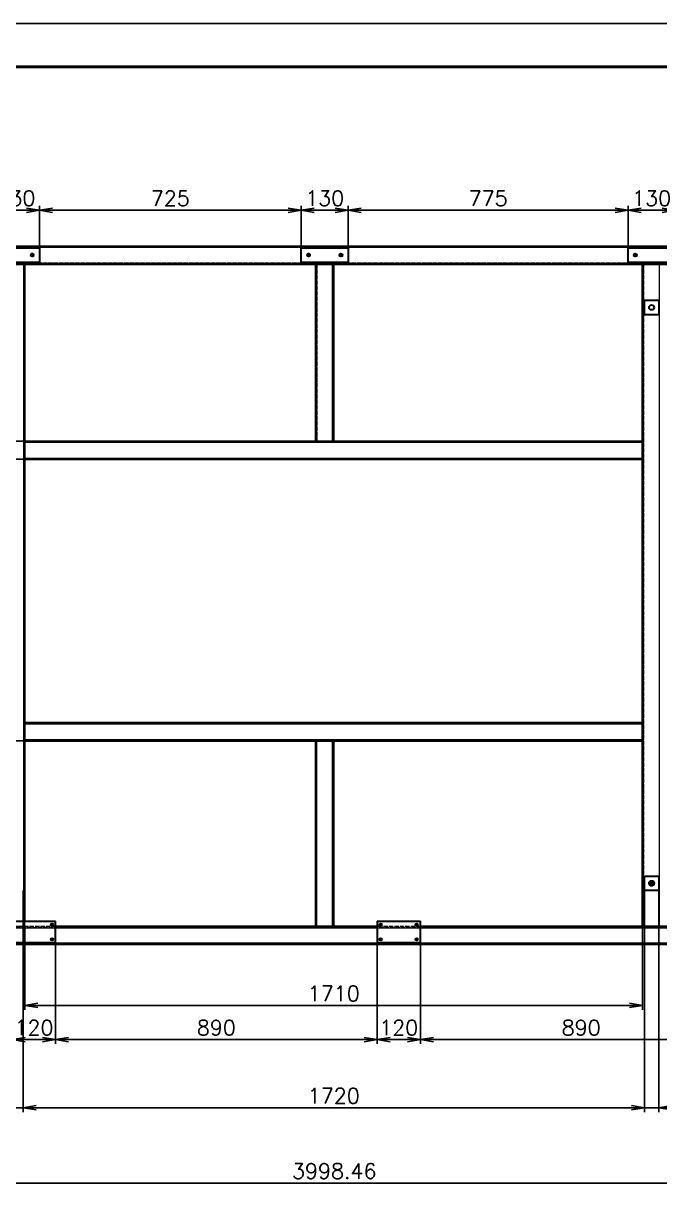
# Model space of a CAD drawing. Header units: millimetres. Extents: x -73083 to 81340, y -6859 to 6812.
# Drawn here: x -7796 to -6035, y -5060 to -1810 of the extents above; entities that cross this region are included whole.
import ezdxf

# ---------------------------------------------------------------- set-up
doc = ezdxf.new("R2010")
doc.units = ezdxf.units.MM
for name, pattern in [('AM_ISO02W050', [7.5, 6, -1.5]), ('AM_ISO08W050', [18, 12, -1.5, 3, -1.5]), ('CENTER-HOKUTO', [23, 20, -1, 1, -1]), ('DASHDOT', [18.5, 12, -3, 0.5, -3]), ('DASHED', [15, 12, -3])]:
    doc.linetypes.add(name, pattern=pattern)
doc.layers.add('A3', color=7, linetype='Continuous', plot=False)
for name, color, linetype, lineweight in [('AM_7', 2, 'AM_ISO08W050', 25), ('AM_HID', 1, 'AM_ISO02W050', 25), ('AM_VIS', 7, 'Continuous', 50)]:
    doc.layers.add(name, color=color, linetype=linetype, lineweight=lineweight)
doc.layers.add('word_dim', color=253, linetype='Continuous')
doc.styles.get("Standard").update_dxf_attribs({"font": 'romans.shx', "bigfont": 'bigfont.shx'})
doc.dimstyles.new('S TANDARD1-12', dxfattribs={"dimscale": 12, "dimtxt": 3.5, "dimasz": 3, "dimexe": 1, "dimexo": 0, "dimgap": 1, "dimtad": 3, "dimdsep": 46, "dimtxsty": 'Standard', "dimblk1": 'OPEN', "dimblk2": 'OPEN', "dimsah": 1, "dimcen": 0, "dimclrd": 256, "dimclre": 256, "dimclrt": 3, "dimadec": 0, "dimazin": 0, "dimtfac": 1, "dimtmove": 0, "dimatfit": 3, "dimldrblk": 'OPEN', "dimfxl": 0, "dimtolj": 1, "dimtzin": 0, "dimarcsym": 0})
doc.dimstyles.new('STANDARD1-12', dxfattribs={"dimscale": 12, "dimtxt": 3.5, "dimasz": 3, "dimexe": 1, "dimexo": 0, "dimgap": 1, "dimtad": 3, "dimdec": 1, "dimdsep": 46, "dimtxsty": 'Standard', "dimblk1": 'OPEN', "dimblk2": 'OPEN', "dimsah": 1, "dimcen": 0, "dimclrd": 256, "dimclre": 256, "dimclrt": 3, "dimadec": 0, "dimazin": 0, "dimtfac": 1, "dimtdec": 1, "dimtmove": 0, "dimatfit": 3, "dimldrblk": 'OPEN', "dimfxl": 0, "dimtolj": 1, "dimtzin": 0, "dimarcsym": 0})

# ---------------------------------------------------------------- blocks, each defined once
blk = doc.blocks.new('_Open')
at = {"color": 0, "lineweight": -2}
for p, q in [((-1, 0.167), (0, 0)), ((-1, -0.167), (0, 0)), ((0, 0), (-1, 0))]:
    blk.add_line(p, q, dxfattribs=at)
blk = doc.blocks.new('*D1194')
at = {"layer": 'DEFPOINTS', "color": 0, "linetype": 'Continuous', "ltscale": 2}
for p in [(-8935.3, -4362), (-4936.8, -4362), (-4936.8, -5022.2)]:
    blk.add_point(p, dxfattribs=at)
at = {"layer": 'word_dim', "linetype": 'Continuous', "lineweight": -2, "ltscale": 2}
for p, q in [((-8935.3, -4362), (-8935.3, -5034.2)), ((-4936.8, -4362), (-4936.8, -5034.2)), ((-8899.3, -5022.2), (-4972.8, -5022.2))]:
    blk.add_line(p, q, dxfattribs=at)
at = {"layer": 'word_dim', "linetype": 'Continuous', "lineweight": -2, "ltscale": 2, "xscale": 36, "yscale": 36, "zscale": 36, "rotation": 180}
blk.add_blockref('_Open', (-8935.3, -5022.2), dxfattribs=at)
at = {"layer": 'word_dim', "linetype": 'Continuous', "lineweight": -2, "ltscale": 2, "xscale": 36, "yscale": 36, "zscale": 36}
blk.add_blockref('_Open', (-4936.8, -5022.2), dxfattribs=at)
at = {"layer": 'word_dim', "color": 3, "linetype": 'Continuous', "ltscale": 2, "insert": (-6935.3, -4989.2), "char_height": 42, "attachment_point": 5}
blk.add_mtext('\\A1;3998.46', dxfattribs=at)
blk = doc.blocks.new('*D1197')
at = {"layer": 'DEFPOINTS', "color": 0, "linetype": 'Continuous', "ltscale": 2}
for p in [(-7791.8, -4312), (-6081.8, -4312), (-6081.8, -4530.2)]:
    blk.add_point(p, dxfattribs=at)
at = {"layer": 'word_dim', "linetype": 'Continuous', "lineweight": -2, "ltscale": 2}
for p, q in [((-7791.8, -4312), (-7791.8, -4542.2)), ((-6081.8, -4312), (-6081.8, -4542.2)), ((-7755.8, -4530.2), (-6117.8, -4530.2))]:
    blk.add_line(p, q, dxfattribs=at)
at = {"layer": 'word_dim', "linetype": 'Continuous', "lineweight": -2, "ltscale": 2, "xscale": 36, "yscale": 36, "zscale": 36, "rotation": 180}
blk.add_blockref('_Open', (-7791.8, -4530.2), dxfattribs=at)
at = {"layer": 'word_dim', "linetype": 'Continuous', "lineweight": -2, "ltscale": 2, "xscale": 36, "yscale": 36, "zscale": 36}
blk.add_blockref('_Open', (-6081.8, -4530.2), dxfattribs=at)
at = {"layer": 'word_dim', "color": 3, "linetype": 'Continuous', "ltscale": 2, "insert": (-6936.8, -4497.2), "char_height": 42, "attachment_point": 5}
blk.add_mtext('\\A1;1710', dxfattribs=at)
blk = doc.blocks.new('*D2311')
at = {"layer": 'DEFPOINTS', "color": 0, "linetype": 'Continuous', "ltscale": 2}
for p in [(-9312.4, -3797), (-7791.8, -3797), (-8883.8, -4312)]:
    blk.add_point(p, dxfattribs=at)
at = {"layer": 'word_dim', "linetype": 'Continuous', "lineweight": -2, "ltscale": 2}
for p, q in [((-7791.8, -3797), (-9324.4, -3797)), ((-9312.4, -4276), (-9312.4, -3833)), ((-8883.8, -4312), (-9324.4, -4312))]:
    blk.add_line(p, q, dxfattribs=at)
at = {"layer": 'word_dim', "linetype": 'Continuous', "lineweight": -2, "ltscale": 2, "xscale": 36, "yscale": 36, "zscale": 36}
for p, rotation in [((-9312.4, -3797), 90), ((-9312.4, -4312), 270)]:
    blk.add_blockref('_Open', p, dxfattribs=dict(at, rotation=rotation))
at = {"layer": 'word_dim', "color": 3, "linetype": 'Continuous', "ltscale": 2, "insert": (-9345.4, -4054.5), "char_height": 42, "attachment_point": 5, "rotation": 90}
blk.add_mtext('\\A1;515', dxfattribs=at)
blk = doc.blocks.new('*D2313')
at = {"layer": 'DEFPOINTS', "color": 0, "linetype": 'Continuous', "ltscale": 2}
for p in [(-8883.8, -2477), (-9312.4, -2967), (-7791.8, -2967)]:
    blk.add_point(p, dxfattribs=at)
at = {"layer": 'word_dim', "linetype": 'Continuous', "lineweight": -2, "ltscale": 2}
for p, q in [((-8883.8, -2477), (-9324.4, -2477)), ((-9312.4, -2513), (-9312.4, -2931)), ((-7791.8, -2967), (-9324.4, -2967))]:
    blk.add_line(p, q, dxfattribs=at)
at = {"layer": 'word_dim', "linetype": 'Continuous', "lineweight": -2, "ltscale": 2, "xscale": 36, "yscale": 36, "zscale": 36}
for p, rotation in [((-9312.4, -2477), 90), ((-9312.4, -2967), 270)]:
    blk.add_blockref('_Open', p, dxfattribs=dict(at, rotation=rotation))
at = {"layer": 'word_dim', "color": 3, "linetype": 'Continuous', "ltscale": 2, "insert": (-9345.4, -2722), "char_height": 42, "attachment_point": 5, "rotation": 90}
blk.add_mtext('\\A1;490', dxfattribs=at)
blk = doc.blocks.new('*D2314')
at = {"layer": 'DEFPOINTS', "color": 0, "linetype": 'Continuous', "ltscale": 2}
for p in [(-9312.4, -3492), (-8883.8, -3492), (-7791.8, -3797)]:
    blk.add_point(p, dxfattribs=at)
at = {"layer": 'word_dim', "linetype": 'Continuous', "lineweight": -2, "ltscale": 2}
for p, q in [((-8883.8, -3492), (-9324.4, -3492)), ((-9312.4, -3761), (-9312.4, -3528)), ((-7791.8, -3797), (-9324.4, -3797))]:
    blk.add_line(p, q, dxfattribs=at)
at = {"layer": 'word_dim', "linetype": 'Continuous', "lineweight": -2, "ltscale": 2, "xscale": 36, "yscale": 36, "zscale": 36}
for p, rotation in [((-9312.4, -3492), 90), ((-9312.4, -3797), 270)]:
    blk.add_blockref('_Open', p, dxfattribs=dict(at, rotation=rotation))
at = {"layer": 'word_dim', "color": 3, "linetype": 'Continuous', "ltscale": 2, "insert": (-9345.4, -3644.5), "char_height": 42, "attachment_point": 5, "rotation": 90}
blk.add_mtext('\\A1;305', dxfattribs=at)
blk = doc.blocks.new('*D2315')
at = {"layer": 'DEFPOINTS', "color": 0, "linetype": 'Continuous', "ltscale": 2}
for p in [(-9312.4, -3017), (-7791.8, -3017), (-8883.8, -3492)]:
    blk.add_point(p, dxfattribs=at)
at = {"layer": 'word_dim', "linetype": 'Continuous', "lineweight": -2, "ltscale": 2}
for p, q in [((-7791.8, -3017), (-9324.4, -3017)), ((-9312.4, -3456), (-9312.4, -3053)), ((-8883.8, -3492), (-9324.4, -3492))]:
    blk.add_line(p, q, dxfattribs=at)
at = {"layer": 'word_dim', "linetype": 'Continuous', "lineweight": -2, "ltscale": 2, "xscale": 36, "yscale": 36, "zscale": 36}
for p, rotation in [((-9312.4, -3017), 90), ((-9312.4, -3492), 270)]:
    blk.add_blockref('_Open', p, dxfattribs=dict(at, rotation=rotation))
at = {"layer": 'word_dim', "color": 3, "linetype": 'Continuous', "ltscale": 2, "insert": (-9345.4, -3254.5), "char_height": 42, "attachment_point": 5, "rotation": 90}
blk.add_mtext('\\A1;475', dxfattribs=at)
blk = doc.blocks.new('*D2319')
at = {"layer": 'DEFPOINTS', "color": 0, "linetype": 'Continuous', "ltscale": 2}
for p in [(-7826.8, -4357), (-7706.8, -4357), (-7706.8, -4625.1)]:
    blk.add_point(p, dxfattribs=at)
at = {"layer": 'word_dim', "linetype": 'Continuous', "lineweight": -2, "ltscale": 2}
for p, q in [((-7826.8, -4357), (-7826.8, -4637.1)), ((-7706.8, -4357), (-7706.8, -4637.1)), ((-7790.8, -4625.1), (-7742.8, -4625.1))]:
    blk.add_line(p, q, dxfattribs=at)
at = {"layer": 'word_dim', "linetype": 'Continuous', "lineweight": -2, "ltscale": 2, "xscale": 36, "yscale": 36, "zscale": 36, "rotation": 180}
blk.add_blockref('_Open', (-7826.8, -4625.1), dxfattribs=at)
at = {"layer": 'word_dim', "linetype": 'Continuous', "lineweight": -2, "ltscale": 2, "xscale": 36, "yscale": 36, "zscale": 36}
blk.add_blockref('_Open', (-7706.8, -4625.1), dxfattribs=at)
at = {"layer": 'word_dim', "color": 3, "linetype": 'Continuous', "ltscale": 2, "insert": (-7766.8, -4592.1), "char_height": 42, "attachment_point": 5}
blk.add_mtext('\\A1;120', dxfattribs=at)
blk = doc.blocks.new('*D2320')
at = {"layer": 'DEFPOINTS', "color": 0, "linetype": 'Continuous', "ltscale": 2}
for p in [(-7706.8, -4357), (-6816.8, -4357), (-6816.8, -4625.1)]:
    blk.add_point(p, dxfattribs=at)
at = {"layer": 'word_dim', "linetype": 'Continuous', "lineweight": -2, "ltscale": 2}
for p, q in [((-7706.8, -4357), (-7706.8, -4637.1)), ((-6816.8, -4357), (-6816.8, -4637.1)), ((-7670.8, -4625.1), (-6852.8, -4625.1))]:
    blk.add_line(p, q, dxfattribs=at)
at = {"layer": 'word_dim', "linetype": 'Continuous', "lineweight": -2, "ltscale": 2, "xscale": 36, "yscale": 36, "zscale": 36, "rotation": 180}
blk.add_blockref('_Open', (-7706.8, -4625.1), dxfattribs=at)
at = {"layer": 'word_dim', "linetype": 'Continuous', "lineweight": -2, "ltscale": 2, "xscale": 36, "yscale": 36, "zscale": 36}
blk.add_blockref('_Open', (-6816.8, -4625.1), dxfattribs=at)
at = {"layer": 'word_dim', "color": 3, "linetype": 'Continuous', "ltscale": 2, "insert": (-7261.8, -4592.1), "char_height": 42, "attachment_point": 5}
blk.add_mtext('\\A1;890', dxfattribs=at)
blk = doc.blocks.new('*D2321')
at = {"layer": 'DEFPOINTS', "color": 0, "linetype": 'Continuous', "ltscale": 2}
for p in [(-6816.8, -4357), (-6696.8, -4357), (-6696.8, -4625.1)]:
    blk.add_point(p, dxfattribs=at)
at = {"layer": 'word_dim', "linetype": 'Continuous', "lineweight": -2, "ltscale": 2}
for p, q in [((-6816.8, -4357), (-6816.8, -4637.1)), ((-6696.8, -4357), (-6696.8, -4637.1)), ((-6780.8, -4625.1), (-6732.8, -4625.1))]:
    blk.add_line(p, q, dxfattribs=at)
at = {"layer": 'word_dim', "linetype": 'Continuous', "lineweight": -2, "ltscale": 2, "xscale": 36, "yscale": 36, "zscale": 36, "rotation": 180}
blk.add_blockref('_Open', (-6816.8, -4625.1), dxfattribs=at)
at = {"layer": 'word_dim', "linetype": 'Continuous', "lineweight": -2, "ltscale": 2, "xscale": 36, "yscale": 36, "zscale": 36}
blk.add_blockref('_Open', (-6696.8, -4625.1), dxfattribs=at)
at = {"layer": 'word_dim', "color": 3, "linetype": 'Continuous', "ltscale": 2, "insert": (-6756.8, -4592.1), "char_height": 42, "attachment_point": 5}
blk.add_mtext('\\A1;120', dxfattribs=at)
blk = doc.blocks.new('*D2322')
at = {"layer": 'DEFPOINTS', "color": 0, "linetype": 'Continuous', "ltscale": 2}
for p in [(-6696.8, -4357), (-5806.8, -4357), (-5806.8, -4625.1)]:
    blk.add_point(p, dxfattribs=at)
at = {"layer": 'word_dim', "linetype": 'Continuous', "lineweight": -2, "ltscale": 2}
for p, q in [((-6696.8, -4357), (-6696.8, -4637.1)), ((-5806.8, -4357), (-5806.8, -4637.1)), ((-6660.8, -4625.1), (-5842.8, -4625.1))]:
    blk.add_line(p, q, dxfattribs=at)
at = {"layer": 'word_dim', "linetype": 'Continuous', "lineweight": -2, "ltscale": 2, "xscale": 36, "yscale": 36, "zscale": 36, "rotation": 180}
blk.add_blockref('_Open', (-6696.8, -4625.1), dxfattribs=at)
at = {"layer": 'word_dim', "linetype": 'Continuous', "lineweight": -2, "ltscale": 2, "xscale": 36, "yscale": 36, "zscale": 36}
blk.add_blockref('_Open', (-5806.8, -4625.1), dxfattribs=at)
at = {"layer": 'word_dim', "color": 3, "linetype": 'Continuous', "ltscale": 2, "insert": (-6251.8, -4592.1), "char_height": 42, "attachment_point": 5}
blk.add_mtext('\\A1;890', dxfattribs=at)
blk = doc.blocks.new('*D2328')
at = {"layer": 'DEFPOINTS', "color": 0, "linetype": 'Continuous', "ltscale": 2}
for p in [(-7836.8, -4212), (-7796.8, -4212), (-7796.8, -4813.8)]:
    blk.add_point(p, dxfattribs=at)
at = {"layer": 'word_dim', "linetype": 'Continuous', "lineweight": -2, "ltscale": 2}
for p, q in [((-7836.8, -4212), (-7836.8, -4825.8)), ((-7796.8, -4212), (-7796.8, -4825.8)), ((-7872.8, -4813.8), (-7908.8, -4813.8)), ((-7816.8, -4813.8), (-7885.2, -4877.2)), ((-7836.8, -4813.8), (-7796.8, -4813.8)), ((-7836.8, -4813.8), (-7796.8, -4813.8)), ((-7760.8, -4813.8), (-7724.8, -4813.8)), ((-7885.2, -4877.2), (-7977.2, -4877.2))]:
    blk.add_line(p, q, dxfattribs=at)
at = {"layer": 'word_dim', "linetype": 'Continuous', "lineweight": -2, "ltscale": 2, "xscale": 36, "yscale": 36, "zscale": 36}
blk.add_blockref('_Open', (-7836.8, -4813.8), dxfattribs=at)
at = {"layer": 'word_dim', "linetype": 'Continuous', "lineweight": -2, "ltscale": 2, "xscale": 36, "yscale": 36, "zscale": 36, "rotation": 180}
blk.add_blockref('_Open', (-7796.8, -4813.8), dxfattribs=at)
at = {"layer": 'word_dim', "color": 3, "linetype": 'Continuous', "ltscale": 2, "insert": (-7931.2, -4844.2), "char_height": 42, "attachment_point": 5}
blk.add_mtext('\\A1;40', dxfattribs=at)
blk = doc.blocks.new('*D2329')
at = {"layer": 'DEFPOINTS', "color": 0, "linetype": 'Continuous', "ltscale": 2}
for p in [(-7796.8, -4212), (-6076.8, -4212), (-6076.8, -4813.8)]:
    blk.add_point(p, dxfattribs=at)
at = {"layer": 'word_dim', "linetype": 'Continuous', "lineweight": -2, "ltscale": 2}
for p, q in [((-7796.8, -4212), (-7796.8, -4825.8)), ((-6076.8, -4212), (-6076.8, -4825.8)), ((-7760.8, -4813.8), (-6112.8, -4813.8))]:
    blk.add_line(p, q, dxfattribs=at)
at = {"layer": 'word_dim', "linetype": 'Continuous', "lineweight": -2, "ltscale": 2, "xscale": 36, "yscale": 36, "zscale": 36, "rotation": 180}
blk.add_blockref('_Open', (-7796.8, -4813.8), dxfattribs=at)
at = {"layer": 'word_dim', "linetype": 'Continuous', "lineweight": -2, "ltscale": 2, "xscale": 36, "yscale": 36, "zscale": 36}
blk.add_blockref('_Open', (-6076.8, -4813.8), dxfattribs=at)
at = {"layer": 'word_dim', "color": 3, "linetype": 'Continuous', "ltscale": 2, "insert": (-6936.8, -4780.8), "char_height": 42, "attachment_point": 5}
blk.add_mtext('\\A1;1720', dxfattribs=at)
blk = doc.blocks.new('*D2330')
at = {"layer": 'DEFPOINTS', "color": 0, "linetype": 'Continuous', "ltscale": 2}
for p in [(-6076.8, -4212), (-6036.8, -4212), (-6036.8, -4813.8)]:
    blk.add_point(p, dxfattribs=at)
at = {"layer": 'word_dim', "linetype": 'Continuous', "lineweight": -2, "ltscale": 2}
for p, q in [((-6076.8, -4212), (-6076.8, -4825.8)), ((-6036.8, -4212), (-6036.8, -4825.8)), ((-6112.8, -4813.8), (-6148.8, -4813.8)), ((-6076.8, -4813.8), (-6036.8, -4813.8)), ((-6000.8, -4813.8), (-5872.8, -4813.8))]:
    blk.add_line(p, q, dxfattribs=at)
at = {"layer": 'word_dim', "linetype": 'Continuous', "lineweight": -2, "ltscale": 2, "xscale": 36, "yscale": 36, "zscale": 36}
blk.add_blockref('_Open', (-6076.8, -4813.8), dxfattribs=at)
at = {"layer": 'word_dim', "linetype": 'Continuous', "lineweight": -2, "ltscale": 2, "xscale": 36, "yscale": 36, "zscale": 36, "rotation": 180}
blk.add_blockref('_Open', (-6036.8, -4813.8), dxfattribs=at)
at = {"layer": 'word_dim', "color": 3, "linetype": 'Continuous', "ltscale": 2, "insert": (-5918.8, -4780.8), "char_height": 42, "attachment_point": 5}
blk.add_mtext('\\A1;40', dxfattribs=at)
blk = doc.blocks.new('*D2336')
at = {"layer": 'DEFPOINTS', "color": 0, "linetype": 'Continuous', "ltscale": 2}
for p in [(-7751.8, -2327.5), (-7881.8, -2432), (-7751.8, -2432)]:
    blk.add_point(p, dxfattribs=at)
at = {"layer": 'word_dim', "linetype": 'Continuous', "lineweight": -2, "ltscale": 2}
for p, q in [((-7881.8, -2432), (-7881.8, -2315.5)), ((-7845.8, -2327.5), (-7787.8, -2327.5)), ((-7751.8, -2432), (-7751.8, -2315.5))]:
    blk.add_line(p, q, dxfattribs=at)
at = {"layer": 'word_dim', "linetype": 'Continuous', "lineweight": -2, "ltscale": 2, "xscale": 36, "yscale": 36, "zscale": 36, "rotation": 180}
blk.add_blockref('_Open', (-7881.8, -2327.5), dxfattribs=at)
at = {"layer": 'word_dim', "linetype": 'Continuous', "lineweight": -2, "ltscale": 2, "xscale": 36, "yscale": 36, "zscale": 36}
blk.add_blockref('_Open', (-7751.8, -2327.5), dxfattribs=at)
at = {"layer": 'word_dim', "color": 3, "linetype": 'Continuous', "ltscale": 2, "insert": (-7816.8, -2294.5), "char_height": 42, "attachment_point": 5}
blk.add_mtext('\\A1;130', dxfattribs=at)
blk = doc.blocks.new('*D2337')
at = {"layer": 'DEFPOINTS', "color": 0, "linetype": 'Continuous', "ltscale": 2}
for p in [(-7026.8, -2327.5), (-7751.8, -2432), (-7026.8, -2432)]:
    blk.add_point(p, dxfattribs=at)
at = {"layer": 'word_dim', "linetype": 'Continuous', "lineweight": -2, "ltscale": 2}
for p, q in [((-7751.8, -2432), (-7751.8, -2315.5)), ((-7715.8, -2327.5), (-7062.8, -2327.5)), ((-7026.8, -2432), (-7026.8, -2315.5))]:
    blk.add_line(p, q, dxfattribs=at)
at = {"layer": 'word_dim', "linetype": 'Continuous', "lineweight": -2, "ltscale": 2, "xscale": 36, "yscale": 36, "zscale": 36, "rotation": 180}
blk.add_blockref('_Open', (-7751.8, -2327.5), dxfattribs=at)
at = {"layer": 'word_dim', "linetype": 'Continuous', "lineweight": -2, "ltscale": 2, "xscale": 36, "yscale": 36, "zscale": 36}
blk.add_blockref('_Open', (-7026.8, -2327.5), dxfattribs=at)
at = {"layer": 'word_dim', "color": 3, "linetype": 'Continuous', "ltscale": 2, "insert": (-7389.3, -2294.5), "char_height": 42, "attachment_point": 5}
blk.add_mtext('\\A1;725', dxfattribs=at)
blk = doc.blocks.new('*D2338')
at = {"layer": 'DEFPOINTS', "color": 0, "linetype": 'Continuous', "ltscale": 2}
for p in [(-6896.8, -2327.5), (-7026.8, -2432), (-6896.8, -2432)]:
    blk.add_point(p, dxfattribs=at)
at = {"layer": 'word_dim', "linetype": 'Continuous', "lineweight": -2, "ltscale": 2}
for p, q in [((-7026.8, -2432), (-7026.8, -2315.5)), ((-6990.8, -2327.5), (-6932.8, -2327.5)), ((-6896.8, -2432), (-6896.8, -2315.5))]:
    blk.add_line(p, q, dxfattribs=at)
at = {"layer": 'word_dim', "linetype": 'Continuous', "lineweight": -2, "ltscale": 2, "xscale": 36, "yscale": 36, "zscale": 36, "rotation": 180}
blk.add_blockref('_Open', (-7026.8, -2327.5), dxfattribs=at)
at = {"layer": 'word_dim', "linetype": 'Continuous', "lineweight": -2, "ltscale": 2, "xscale": 36, "yscale": 36, "zscale": 36}
blk.add_blockref('_Open', (-6896.8, -2327.5), dxfattribs=at)
at = {"layer": 'word_dim', "color": 3, "linetype": 'Continuous', "ltscale": 2, "insert": (-6961.8, -2294.5), "char_height": 42, "attachment_point": 5}
blk.add_mtext('\\A1;130', dxfattribs=at)
blk = doc.blocks.new('*D2339')
at = {"layer": 'DEFPOINTS', "color": 0, "linetype": 'Continuous', "ltscale": 2}
for p in [(-6121.8, -2327.5), (-6896.8, -2432), (-6121.8, -2432)]:
    blk.add_point(p, dxfattribs=at)
at = {"layer": 'word_dim', "linetype": 'Continuous', "lineweight": -2, "ltscale": 2}
for p, q in [((-6896.8, -2432), (-6896.8, -2315.5)), ((-6860.8, -2327.5), (-6157.8, -2327.5)), ((-6121.8, -2432), (-6121.8, -2315.5))]:
    blk.add_line(p, q, dxfattribs=at)
at = {"layer": 'word_dim', "linetype": 'Continuous', "lineweight": -2, "ltscale": 2, "xscale": 36, "yscale": 36, "zscale": 36, "rotation": 180}
blk.add_blockref('_Open', (-6896.8, -2327.5), dxfattribs=at)
at = {"layer": 'word_dim', "linetype": 'Continuous', "lineweight": -2, "ltscale": 2, "xscale": 36, "yscale": 36, "zscale": 36}
blk.add_blockref('_Open', (-6121.8, -2327.5), dxfattribs=at)
at = {"layer": 'word_dim', "color": 3, "linetype": 'Continuous', "ltscale": 2, "insert": (-6509.3, -2294.5), "char_height": 42, "attachment_point": 5}
blk.add_mtext('\\A1;775', dxfattribs=at)
blk = doc.blocks.new('*D2340')
at = {"layer": 'DEFPOINTS', "color": 0, "linetype": 'Continuous', "ltscale": 2}
for p in [(-5991.8, -2327.5), (-6121.8, -2432), (-5991.8, -2432)]:
    blk.add_point(p, dxfattribs=at)
at = {"layer": 'word_dim', "linetype": 'Continuous', "lineweight": -2, "ltscale": 2}
for p, q in [((-6121.8, -2432), (-6121.8, -2315.5)), ((-6085.8, -2327.5), (-6027.8, -2327.5)), ((-5991.8, -2432), (-5991.8, -2315.5))]:
    blk.add_line(p, q, dxfattribs=at)
at = {"layer": 'word_dim', "linetype": 'Continuous', "lineweight": -2, "ltscale": 2, "xscale": 36, "yscale": 36, "zscale": 36, "rotation": 180}
blk.add_blockref('_Open', (-6121.8, -2327.5), dxfattribs=at)
at = {"layer": 'word_dim', "linetype": 'Continuous', "lineweight": -2, "ltscale": 2, "xscale": 36, "yscale": 36, "zscale": 36}
blk.add_blockref('_Open', (-5991.8, -2327.5), dxfattribs=at)
at = {"layer": 'word_dim', "color": 3, "linetype": 'Continuous', "ltscale": 2, "insert": (-6056.8, -2294.5), "char_height": 42, "attachment_point": 5}
blk.add_mtext('\\A1;130', dxfattribs=at)

msp = doc.modelspace()

# ---------------------------------------------------------------- linework, layer by layer
at = {"layer": 'A3', "linetype": 'Continuous'}
msp.add_lwpolyline([(-10262.27505, -1810.23226), (-3134.27505, -1810.23226), (-3134.27505, -6850.23226), (-10262.27505, -6850.23226)], close=True, dxfattribs=at)
at = {"layer": 'AM_7', "linetype": 'DASHDOT', "lineweight": 13, "ltscale": 0.27222}
for p, q in [((-7766.34987, -2451.98314), (-7777.23867, -2451.98314)), ((-6096.34987, -2451.9785), (-6107.23867, -2451.9785))]:
    msp.add_line(p, q, dxfattribs=at)
at = {"layer": 'AM_7', "linetype": 'DASHDOT', "lineweight": 13, "ltscale": 0.272223}
for p, q in [((-7771.79433, -2446.5388), (-7771.79433, -2457.42772)), ((-7006.79433, -2446.53661), (-7006.79433, -2457.42552)), ((-6916.79433, -2446.53636), (-6916.79433, -2457.42528))]:
    msp.add_line(p, q, dxfattribs=at)
at = {"layer": 'AM_7', "linetype": 'DASHDOT', "lineweight": 13, "ltscale": 0.272221}
for p, q in [((-7001.34987, -2451.98119), (-7012.23873, -2451.98119)), ((-6911.34987, -2451.9807), (-6922.23873, -2451.9807))]:
    msp.add_line(p, q, dxfattribs=at)
at = {"layer": 'AM_7', "linetype": 'DASHDOT', "lineweight": 13, "ltscale": 0.272217}
msp.add_line((-6101.79433, -2446.53416), (-6101.79433, -2457.42284), dxfattribs=at)
at = {"layer": 'AM_7', "linetype": 'DASHDOT', "lineweight": 13, "ltscale": 0.216028}
for p, q in [((-7712.46816, -4306.97288), (-7721.10927, -4306.97288)), ((-7716.78872, -4302.65257), (-7716.78872, -4311.29369)), ((-6806.78908, -4302.64867), (-6806.78908, -4311.28978)), ((-6702.46853, -4306.96898), (-6711.10964, -4306.96898)), ((-6706.78908, -4302.64818), (-6706.78908, -4311.28929)), ((-7712.46804, -4346.97288), (-7721.10915, -4346.97288)), ((-7716.78859, -4342.65257), (-7716.78859, -4351.29369)), ((-6802.4684, -4346.96898), (-6811.10952, -4346.96898)), ((-6806.78896, -4342.64867), (-6806.78896, -4351.28978)), ((-6702.4684, -4346.96898), (-6711.10952, -4346.96898)), ((-6706.78896, -4342.64818), (-6706.78896, -4351.28929))]:
    msp.add_line(p, q, dxfattribs=at)
at = {"layer": 'AM_7', "linetype": 'DASHDOT', "lineweight": 13, "ltscale": 0.216026}
msp.add_line((-6802.46859, -4306.96898), (-6811.10964, -4306.96898), dxfattribs=at)
at = {"layer": 'AM_HID', "linetype": 'DASHED', "lineweight": 13}
for p, q in [((-8932.2947, -2429.97899), (-4941.2947, -2429.968)), ((-4941.29445, -2429.96825), (-8932.29445, -2429.97923)), ((-8888.2947, -2473.97899), (-4985.29445, -2473.968)), ((-4985.29445, -2473.96849), (-8888.29445, -2473.97923)), ((-7794.78884, -4311.97728), (-7794.79397, -2476.97752)), ((-7794.78872, -4311.97728), (-7794.79384, -2476.97752)), ((-6983.78011, -2966.97679), (-6983.78414, -2476.97386)), ((-6983.78383, -2476.97411), (-6983.77987, -2966.97411)), ((-6968.42592, -2476.97386), (-6936.78383, -2476.97386)), ((-6939.78011, -2966.9763), (-6939.78414, -2476.97362)), ((-6939.78383, -2476.97362), (-6939.77987, -2966.97386)), ((-6078.78884, -4311.9724), (-6078.79397, -2476.97264)), ((-6078.79397, -2476.97264), (-6078.78872, -4311.9724)), ((-6034.78884, -4311.9724), (-6034.79397, -2476.9724)), ((-6034.78872, -4311.9724), (-6034.79397, -2476.9724)), ((-7791.79262, -2969.97533), (-6081.79262, -2969.97069)), ((-6081.7925, -2969.97069), (-7791.7925, -2969.97557)), ((-6986.77987, -2966.97337), (-6936.77987, -2966.97313)), ((-7791.7925, -3013.97533), (-6081.7925, -3013.97069)), ((-7791.79238, -3013.97557), (-6081.79238, -3013.97069)), ((-7791.79043, -3749.97533), (-6081.79043, -3749.97069)), ((-6081.7903, -3749.97069), (-7791.7903, -3749.97557)), ((-7791.7903, -3793.97533), (-6081.7903, -3793.97069)), ((-7791.79018, -3793.97557), (-6081.79018, -3793.97069)), ((-6983.76919, -4311.97386), (-6983.77334, -3796.97679)), ((-6983.76888, -4311.97386), (-6983.77309, -3796.97411)), ((-6939.76919, -4311.97337), (-6939.77334, -3796.9763)), ((-6939.76888, -4311.97386), (-6939.77309, -3796.97386)), ((-4982.82985, -4315.98265), (-8887.82985, -4315.99388)), ((-4982.82985, -4315.98265), (-8887.82985, -4315.99388)), ((-4982.82961, -4315.98265), (-8887.82961, -4315.99388)), ((-4983.82961, -4314.98265), (-8886.82961, -4314.99388)), ((-7794.78872, -4311.97728), (-7826.78872, -4311.97728)), ((-7706.78872, -4311.99046), (-7826.78872, -4311.99095)), ((-7706.78872, -4315.99046), (-7826.78872, -4315.99095)), ((-6696.78908, -4311.98753), (-6816.78908, -4311.98802)), ((-6696.78908, -4315.98753), (-6816.78908, -4315.98802)), ((-4939.82937, -4358.98265), (-8930.82937, -4358.99388)), ((-4940.82961, -4357.98265), (-8929.82985, -4357.99388)), ((-4940.82961, -4357.98265), (-8929.82985, -4357.99388)), ((-4940.82937, -4357.98265), (-8929.82937, -4357.99388))]:
    msp.add_line(p, q, dxfattribs=at)
at = {"layer": 'AM_HID', "linetype": 'DASHED', "lineweight": 13, "ltscale": 0.375098}
for p, q in [((-7794.78872, -4311.97728), (-7794.78884, -4296.97337)), ((-7791.78872, -4311.97728), (-7791.78884, -4296.97337))]:
    msp.add_line(p, q, dxfattribs=at)
at = {"layer": 'AM_HID', "linetype": 'DASHED', "lineweight": 13, "ltscale": 0.075}
msp.add_line((-7791.78872, -4311.97728), (-7794.78872, -4311.97728), dxfattribs=at)
at = {"layer": 'AM_VIS', "linetype": 'Continuous'}
msp.add_line((-9962.27505, -1930.23226), (-3254.27505, -1930.23226), dxfattribs=at)
at = {"layer": 'AM_VIS', "lineweight": 35}
for p, q in [((-8935.29445, -2426.97923), (-4938.29445, -2426.96825)), ((-7881.79433, -2431.98363), (-7751.79433, -2431.98314)), ((-7751.79433, -2431.98314), (-7751.79421, -2471.98314)), ((-7026.79433, -2431.98119), (-6896.79433, -2431.9807)), ((-7026.79427, -2471.98119), (-7026.79433, -2431.98119)), ((-6896.79433, -2431.9807), (-6896.79427, -2471.9807)), ((-6121.79433, -2431.9785), (-5991.79433, -2431.97826)), ((-6121.79421, -2471.9785), (-6121.79433, -2431.9785)), ((-8885.29421, -2476.97923), (-6968.42592, -2476.97386)), ((-7751.79421, -2471.98314), (-7881.79421, -2471.98363)), ((-7794.79384, -2476.97752), (-7838.79384, -2476.97752)), ((-7791.78884, -4296.97337), (-7791.79384, -2476.97752)), ((-6896.79427, -2471.9807), (-7026.79427, -2471.98119)), ((-6986.77987, -2966.97411), (-6986.78383, -2476.97411)), ((-6983.78383, -2476.97411), (-6939.78383, -2476.97362)), ((-6936.78383, -2476.97386), (-4988.29445, -2476.96849)), ((-6936.77987, -2966.97386), (-6936.78383, -2476.97362)), ((-5991.79421, -2471.97826), (-6121.79421, -2471.9785)), ((-6081.78872, -4311.9724), (-6081.79384, -2476.97264)), ((-6034.79384, -2476.9724), (-6078.79384, -2476.97264)), ((-6076.77785, -2576.97118), (-6036.77785, -2576.97093)), ((-6076.77773, -2616.97118), (-6076.77785, -2576.97118)), ((-6036.77785, -2576.97093), (-6036.77773, -2616.97093)), ((-6036.77773, -2616.97093), (-6076.77773, -2616.97118)), ((-7791.7925, -2966.97557), (-6986.77987, -2966.97337)), ((-7791.79238, -3013.97557), (-7791.7925, -2969.97557)), ((-6983.77981, -2966.97411), (-6939.77981, -2966.97362)), ((-6936.77987, -2966.97313), (-6081.7925, -2966.97069)), ((-6081.79238, -3013.97093), (-6081.7925, -2969.97093)), ((-7791.79238, -3016.97557), (-6081.79238, -3016.97069)), ((-7791.7903, -3746.97557), (-6081.7903, -3746.97069)), ((-7791.79018, -3793.97557), (-7791.7903, -3749.97557)), ((-6081.79018, -3793.97093), (-6081.7903, -3749.97093)), ((-7791.79018, -3796.97557), (-6081.79018, -3796.97069)), ((-6986.76888, -4311.97386), (-6986.77309, -3796.97411)), ((-6983.77309, -3796.97411), (-6939.77309, -3796.97362)), ((-6936.76888, -4311.97386), (-6936.77309, -3796.97386)), ((-6076.77334, -4171.97142), (-6036.77334, -4171.97093)), ((-6076.77321, -4211.97142), (-6076.77334, -4171.97142)), ((-6036.77334, -4171.97093), (-6036.77321, -4211.97093)), ((-6036.77321, -4211.97093), (-6076.77321, -4211.97142)), ((-7826.78872, -4296.97337), (-7706.78872, -4296.97288)), ((-7706.78859, -4356.97288), (-7706.78872, -4296.97288)), ((-6816.78908, -4311.98802), (-7706.78872, -4311.99046)), ((-6983.76888, -4311.97386), (-6939.76888, -4311.97386)), ((-6816.78914, -4296.96947), (-6696.78914, -4296.96849)), ((-6816.78914, -4296.96947), (-6816.7889, -4356.96947)), ((-6696.7889, -4356.96849), (-6696.78914, -4296.96849)), ((-5806.78884, -4311.98509), (-6696.78908, -4311.98753)), ((-6034.78872, -4311.9724), (-6078.78872, -4311.9724)), ((-4936.82937, -4361.98265), (-8933.82937, -4361.99388)), ((-7706.78859, -4356.97288), (-7826.78859, -4356.97337)), ((-6696.7889, -4356.96849), (-6816.7889, -4356.96947))]:
    msp.add_line(p, q, dxfattribs=at)
at = {"layer": 'AM_VIS', "lineweight": 13}
for p, q in [((-8932.29445, -2429.97948), (-4941.29445, -2429.96825)), ((-8888.29421, -2473.97923), (-4985.29445, -2473.96849)), ((-7794.78884, -4296.97337), (-7794.79384, -2476.97752)), ((-6983.77981, -2966.97411), (-6983.78383, -2476.97411)), ((-6939.77981, -2966.97362), (-6939.78383, -2476.97362)), ((-6078.78872, -4311.9724), (-6078.79384, -2476.97264)), ((-6034.78872, -4311.9724), (-6034.79384, -2476.9724)), ((-7791.7925, -2969.97557), (-6081.7925, -2969.97093)), ((-7791.79238, -3013.97557), (-6081.79238, -3013.97093)), ((-7791.7903, -3749.97557), (-6081.7903, -3749.97093)), ((-7791.79018, -3793.97557), (-6081.79018, -3793.97093)), ((-6983.76888, -4311.97386), (-6983.77309, -3796.97411)), ((-6939.76888, -4311.97386), (-6939.77309, -3796.97362)), ((-6816.78908, -4315.98802), (-7706.78872, -4315.99046)), ((-5806.78884, -4315.98509), (-6696.78908, -4315.98753)), ((-4940.82937, -4357.98265), (-8929.82937, -4357.99388))]:
    msp.add_line(p, q, dxfattribs=at)
at = {"layer": 'AM_VIS', "lineweight": 35, "ltscale": 0.075}
for p, q in [((-7791.79384, -2476.97752), (-7794.79384, -2476.97752)), ((-6983.78383, -2476.97411), (-6986.78383, -2476.97411)), ((-6936.78383, -2476.97362), (-6939.78383, -2476.97362)), ((-6078.79384, -2476.97264), (-6081.79384, -2476.97264)), ((-7791.7925, -2969.97557), (-7791.7925, -2966.97557)), ((-7791.79238, -3016.97557), (-7791.79238, -3013.97557)), ((-7791.7903, -3749.97557), (-7791.7903, -3746.97557)), ((-7791.79018, -3796.97557), (-7791.79018, -3793.97557)), ((-6986.77309, -3796.97411), (-6983.77309, -3796.97411)), ((-6939.77309, -3796.97362), (-6936.77309, -3796.97386)), ((-6983.76888, -4311.97386), (-6986.76888, -4311.97386)), ((-6936.76888, -4311.97386), (-6939.76888, -4311.97386)), ((-6078.78872, -4311.9724), (-6081.78872, -4311.9724)), ((-6031.78872, -4311.9724), (-6034.78872, -4311.9724))]:
    msp.add_line(p, q, dxfattribs=at)
at = {"layer": 'AM_VIS', "lineweight": 35, "ltscale": 0.074997}
msp.add_line((-6031.79397, -2476.9724), (-6034.79384, -2476.9724), dxfattribs=at)
at = {"layer": 'AM_VIS', "lineweight": 35, "ltscale": 0.075002}
msp.add_line((-6986.77987, -2966.97411), (-6983.77981, -2966.97411), dxfattribs=at)
at = {"layer": 'AM_VIS', "lineweight": 35, "ltscale": 0.074998}
msp.add_line((-6939.77981, -2966.97362), (-6936.77987, -2966.97386), dxfattribs=at)
at = {"layer": 'AM_VIS', "lineweight": 35, "ltscale": 0.075006}
for p, q in [((-6081.7925, -2969.97093), (-6081.7925, -2966.97069)), ((-6081.7903, -3749.97093), (-6081.7903, -3746.97069))]:
    msp.add_line(p, q, dxfattribs=at)
at = {"layer": 'AM_VIS', "lineweight": 35, "ltscale": 0.074994}
for p, q in [((-6081.79238, -3016.97069), (-6081.79238, -3013.97093)), ((-6081.79018, -3796.97069), (-6081.79018, -3793.97093))]:
    msp.add_line(p, q, dxfattribs=at)
at = {"layer": 'AM_VIS', "color": 2, "linetype": 'CENTER-HOKUTO', "ltscale": 2}
for p, q in [((-6056.77321, -4200.61781), (-6056.77321, -4183.32406)), ((-6065.42009, -4191.97093), (-6048.12634, -4191.97093))]:
    msp.add_line(p, q, dxfattribs=at)
at = {"layer": 'AM_VIS', "lineweight": 35}
for centre, radius in [((-7771.79433, -2451.98314), 4.188), ((-7006.79433, -2451.98119), 4.188), ((-6916.79433, -2451.9807), 4.188), ((-6101.79433, -2451.9785), 4.188), ((-6056.77773, -2596.97118), 6.9175), ((-6056.77321, -4191.97093), 6.9175), ((-7716.78872, -4306.97288), 3.3235), ((-6806.78908, -4306.96898), 3.3235), ((-6706.78908, -4306.96898), 3.3235), ((-7716.78859, -4346.97288), 3.3235), ((-6806.78896, -4346.96898), 3.3235), ((-6706.78896, -4346.96898), 3.3235)]:
    msp.add_circle(centre, radius, dxfattribs=at)

# ---------------------------------------------------------------- dimensions: what is measured, and where the dimension line sits
at = {"layer": 'word_dim', "color": 3, "linetype": 'Continuous', "ltscale": 2}
for base, p1, p2, dimstyle, picture, middle in [((-7751.79433, -2327.53287), (-7881.79433, -2431.98363), (-7751.79433, -2431.98323), 'STANDARD1-12', '*D2336', (-7816.79433, -2294.53287)), ((-7026.79433, -2327.53287), (-7751.79433, -2431.98323), (-7026.79433, -2431.98212), 'STANDARD1-12', '*D2337', (-7389.29433, -2294.53287)), ((-6896.79433, -2327.53287), (-7026.79433, -2431.98212), (-6896.79433, -2431.98193), 'STANDARD1-12', '*D2338', (-6961.79433, -2294.53287)), ((-6121.79433, -2327.53287), (-6896.79433, -2431.9807), (-6121.79433, -2431.9785), 'STANDARD1-12', '*D2339', (-6509.29433, -2294.53287)), ((-5991.79433, -2327.53287), (-6121.79433, -2431.9785), (-5991.79433, -2431.97826), 'STANDARD1-12', '*D2340', (-6056.79433, -2294.53287)), ((-6076.77321, -4813.81327), (-7796.78957, -4211.97581), (-6076.77321, -4211.97142), 'STANDARD1-12', '*D2329', (-6936.78139, -4780.81327)), ((-6036.77321, -4813.81327), (-6076.77321, -4211.97142), (-6036.77321, -4211.9713), 'STANDARD1-12', '*D2330', (-5918.77321, -4780.81327)), ((-6081.78872, -4530.15025), (-7791.78872, -4311.97728), (-6081.78872, -4311.9725), 'S TANDARD1-12', '*D1197', (-6936.78872, -4497.15025)), ((-6816.7889, -4625.10793), (-7706.78859, -4356.97288), (-6816.7889, -4356.96926), 'STANDARD1-12', '*D2320', (-7261.78875, -4592.10793)), ((-5806.78872, -4625.10793), (-6696.7889, -4356.96849), (-5806.78872, -4356.96487), 'STANDARD1-12', '*D2322', (-6251.78881, -4592.10793))]:
    dim = msp.add_linear_dim(base=base, p1=p1, p2=p2, dimstyle=dimstyle, dxfattribs=at)
    dim.commit()
    dim.dimension.update_dxf_attribs({"geometry": picture, "text_midpoint": middle})
for base, p1, p2, picture, middle in [((-9312.36593, -2966.97557), (-8883.83475, -2476.97923), (-7791.7925, -2966.97557), '*D2313', (-9345.36593, -2721.9774)), ((-9312.36593, -3016.97557), (-8883.83191, -3491.97093), (-7791.79236, -3016.97557), '*D2315', (-9345.36593, -3254.47325)), ((-9312.36593, -3491.97093), (-7791.79018, -3796.97557), (-8883.83191, -3491.97093), '*D2314', (-9345.36593, -3644.47325)), ((-9312.36593, -3796.97557), (-8883.82961, -4311.99388), (-7791.79018, -3796.97557), '*D2311', (-9345.36593, -4054.48473))]:
    dim = msp.add_linear_dim(base=base, p1=p1, p2=p2, angle=90, dimstyle='STANDARD1-12', dxfattribs=at)
    dim.commit()
    dim.dimension.update_dxf_attribs({"geometry": picture, "text_midpoint": middle})
dim = msp.add_linear_dim(base=(-7796.78957, -4813.81327), p1=(-7836.78957, -4211.9763), p2=(-7796.78957, -4211.97581), dimstyle='STANDARD1-12', override={"dimtmove": 1}, dxfattribs=at)
dim.commit()
dim.dimension.update_dxf_attribs({"geometry": '*D2328', "text_midpoint": (-7897.22059, -4877.1899), "dimtype": 160})
for base, p1, p2, dimstyle, picture, middle in [((-4936.82937, -5022.19678), (-8935.28908, -4361.97972), (-4936.82937, -4361.98265), 'S TANDARD1-12', '*D1194', (-6935.32937, -5022.19678)), ((-7706.78859, -4625.10793), (-7826.78859, -4356.97337), (-7706.78859, -4356.97313), 'STANDARD1-12', '*D2319', (-7766.78859, -4625.10793)), ((-6696.7889, -4625.10793), (-6816.7889, -4356.96926), (-6696.7889, -4356.96878), 'STANDARD1-12', '*D2321', (-6756.7889, -4625.10793))]:
    dim = msp.add_linear_dim(base=base, p1=p1, p2=p2, dimstyle=dimstyle, dxfattribs=at)
    dim.commit()
    dim.dimension.update_dxf_attribs({"geometry": picture, "text_midpoint": middle, "dimtype": 160})

doc.saveas('drawing.dxf')
